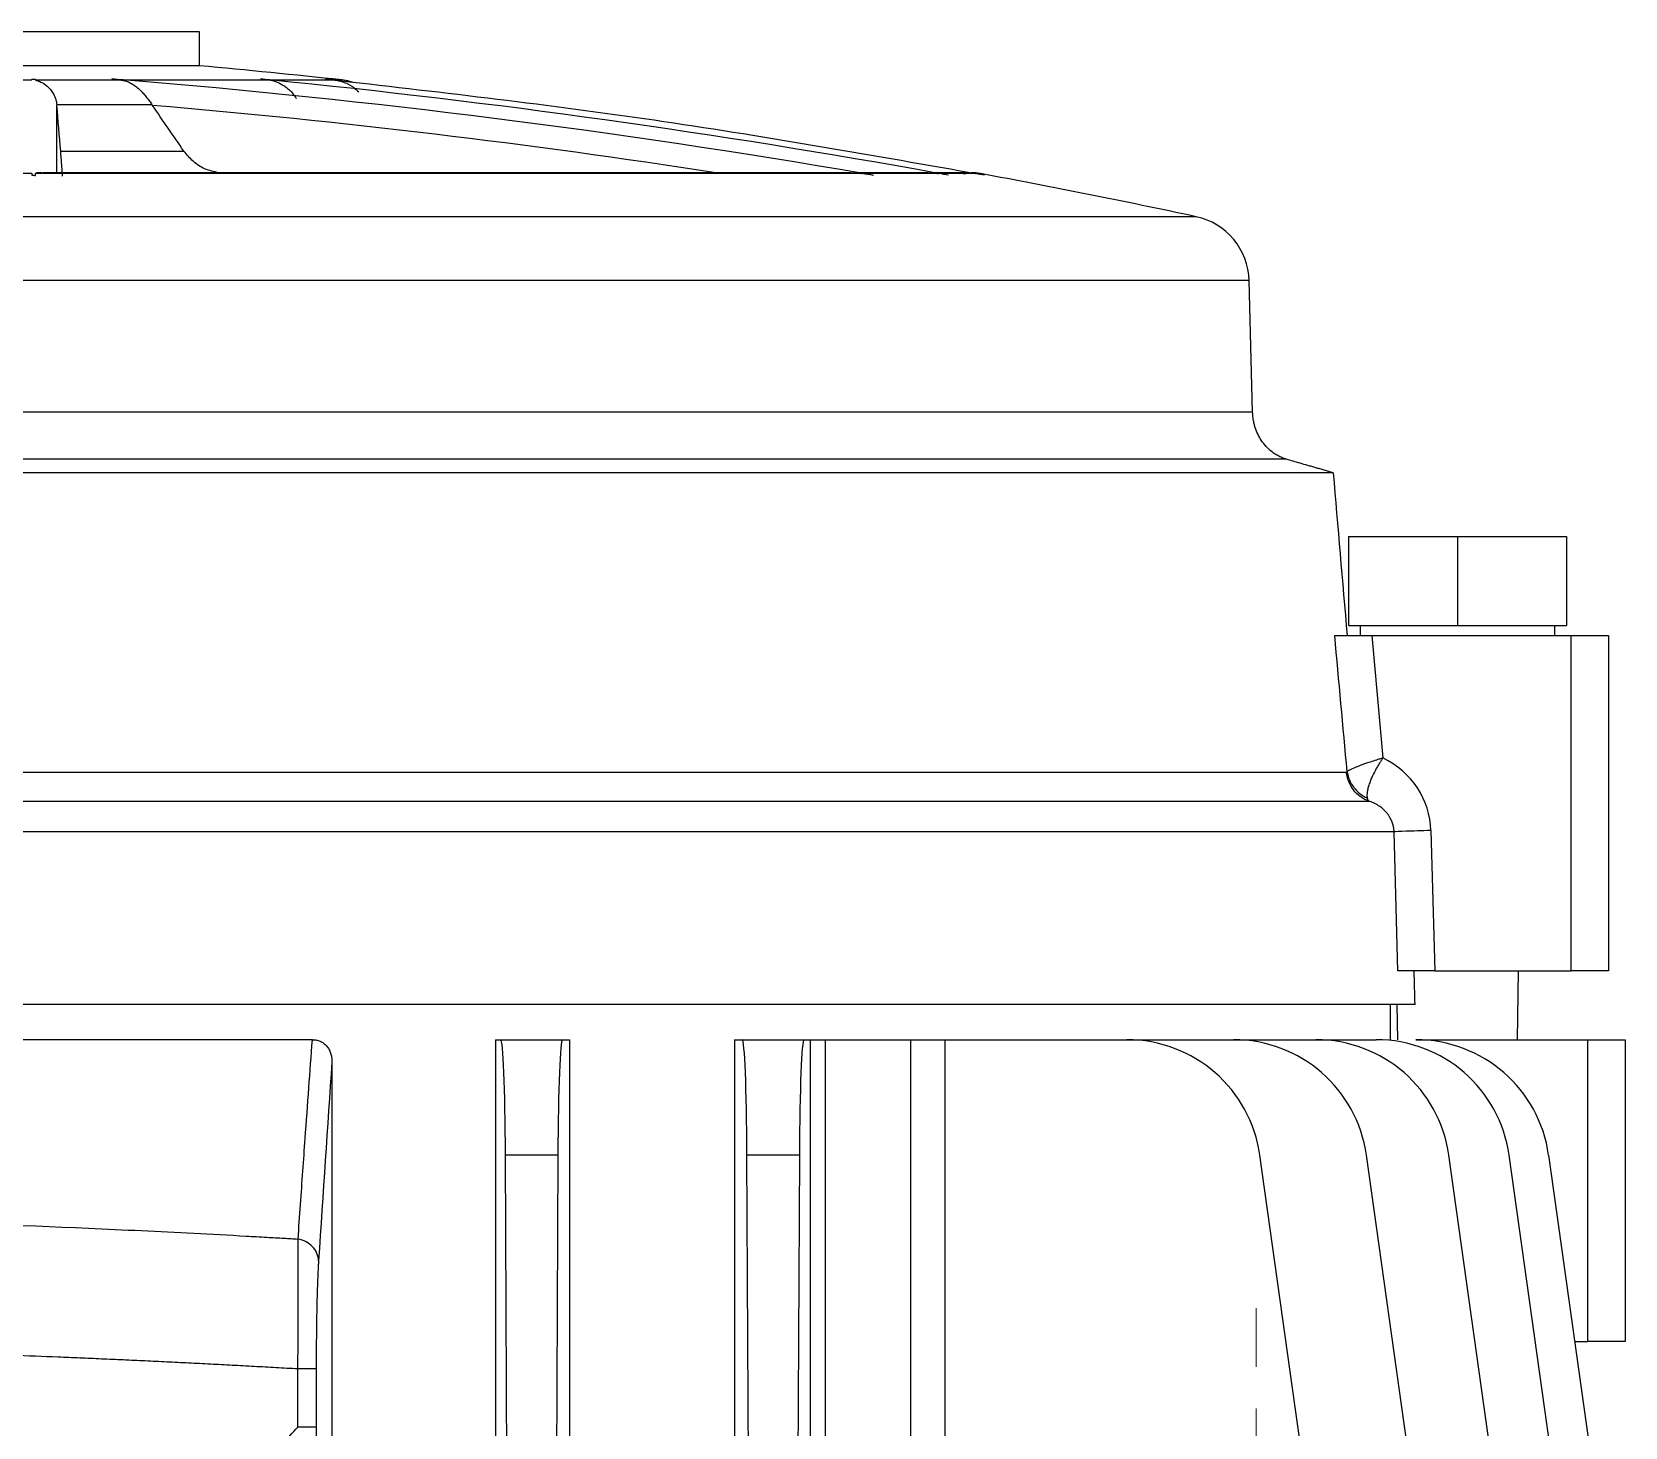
# Model space of a CAD drawing. Header units: millimetres. Extents: x 15 to 1184, y 5 to 836.
# Drawn here: x 364.75 to 412.25, y 273.56 to 315.16 of the extents above; entities that cross this region are included whole.
import ezdxf

# ---------------------------------------------------------------- set-up
doc = ezdxf.new("R2010")
doc.units = ezdxf.units.MM

# ---------------------------------------------------------------- blocks, each defined once
blk = doc.blocks.new('SW_CENTERMARKSYMBOL_1')
at = {"color": 0, "linetype": 'Continuous', "lineweight": 18}
for p, q in [((0, 2.5), (0, 4.25)), ((0, 0), (0, 1.25)), ((-2.5, 0), (-4.25, 0)), ((0, 0), (-1.25, 0)), ((0, 0), (0, -1.25)), ((0, 0), (1.25, 0)), ((2.5, 0), (4.25, 0)), ((0, -2.5), (0, -4.25))]:
    blk.add_line(p, q, dxfattribs=at)

msp = doc.modelspace()

# ---------------------------------------------------------------- linework, layer by layer
at = {"color": 7, "linetype": 'Continuous', "lineweight": 25}
for p, q in [((369.747, 315.162), (324.747, 315.162)), ((369.747, 314.149), (369.747, 315.162)), ((369.747, 314.149), (324.747, 314.149)), ((357.81, 313.73), (364.747, 313.73)), ((364.747, 313.757), (364.747, 313.73)), ((364.852, 313.73), (364.852, 313.749)), ((364.852, 313.73), (367.376, 313.73)), ((367.467, 313.73), (371.814, 313.73)), ((371.841, 313.73), (373.755, 313.73)), ((373.758, 313.73), (373.988, 313.73)), ((368.328, 312.988), (365.492, 312.988)), ((365.494, 310.962), (365.494, 312.97)), ((365.606, 311.603), (369.281, 311.603)), ((364.747, 310.937), (357.81, 310.937)), ((364.747, 310.937), (364.747, 310.889)), ((364.852, 310.881), (364.852, 310.937)), ((389.504, 310.937), (364.852, 310.937)), ((389.116, 310.962), (365.083, 310.962)), ((391.462, 310.962), (389.4, 310.962)), ((391.789, 310.937), (389.547, 310.937)), ((392.595, 310.962), (391.664, 310.962)), ((392.889, 310.937), (391.804, 310.937)), ((393.024, 310.937), (392.89, 310.937)), ((399.456, 309.652), (295.037, 309.652)), ((401.038, 307.748), (293.455, 307.748)), ((401.14, 303.828), (401.038, 307.748)), ((401.14, 303.828), (347.247, 303.828)), ((402.153, 302.418), (350.546, 302.418)), ((403.543, 302.017), (352.042, 302.017)), ((403.997, 300.112), (403.997, 297.462)), ((403.997, 300.112), (407.247, 300.112)), ((407.247, 300.112), (407.247, 297.462)), ((407.247, 300.112), (410.497, 300.112)), ((410.497, 300.112), (410.497, 297.462)), ((403.997, 297.462), (407.247, 297.462)), ((404.347, 297.462), (404.347, 297.162)), ((407.247, 297.462), (410.497, 297.462)), ((410.147, 297.162), (410.147, 297.462)), ((403.588, 297.162), (404.691, 297.162)), ((404.691, 297.162), (405.026, 293.512)), ((404.691, 297.162), (410.635, 297.162)), ((410.635, 287.162), (410.635, 297.162)), ((410.635, 297.162), (411.747, 297.162)), ((411.747, 297.162), (411.747, 287.162)), ((403.943, 293.084), (355.417, 293.084)), ((355.512, 292.228), (404.601, 292.228)), ((405.358, 291.31), (354.917, 291.31)), ((405.471, 287.162), (405.358, 291.31)), ((406.456, 291.349), (406.571, 287.162)), ((406.571, 287.162), (405.471, 287.162)), ((406.571, 287.162), (410.635, 287.162)), ((409.036, 285.112), (409.072, 287.162)), ((411.747, 287.162), (410.635, 287.162)), ((405.982, 286.162), (349.055, 286.162)), ((405.247, 285.112), (405.247, 286.162)), ((405.439, 286.162), (405.457, 285.112)), ((373.11, 285.112), (354.235, 285.112)), ((378.57, 285.112), (378.57, 190.612)), ((378.57, 285.112), (378.727, 285.112)), ((378.727, 285.112), (380.566, 285.112)), ((380.566, 285.112), (380.775, 285.112)), ((380.775, 285.112), (380.775, 190.612)), ((385.693, 285.112), (385.693, 190.612)), ((385.693, 285.112), (385.927, 285.112)), ((385.927, 285.112), (387.766, 285.112)), ((387.766, 285.112), (387.956, 285.112)), ((387.956, 190.612), (387.956, 285.112)), ((387.956, 285.112), (388.394, 285.112)), ((388.394, 285.112), (388.394, 190.612)), ((388.394, 285.112), (390.952, 285.112)), ((390.952, 190.612), (390.952, 285.112)), ((390.952, 285.112), (391.96, 285.112)), ((391.96, 285.112), (391.96, 190.612)), ((391.96, 285.112), (397.395, 285.112)), ((397.395, 285.112), (400.573, 285.112)), ((400.573, 285.112), (403.03, 285.112)), ((403.03, 285.112), (404.827, 285.112)), ((406.005, 285.112), (411.135, 285.112)), ((411.135, 276.112), (411.135, 285.112)), ((411.135, 285.112), (412.247, 285.112)), ((412.247, 285.112), (412.247, 276.112)), ((373.692, 284.455), (373.692, 269.499)), ((378.921, 270.389), (378.866, 281.669)), ((380.428, 281.669), (378.866, 281.669)), ((380.428, 281.669), (380.372, 270.389)), ((386.121, 270.389), (386.066, 281.669)), ((387.628, 281.669), (386.066, 281.669)), ((387.628, 281.669), (387.572, 270.389)), ((402.941, 270.389), (401.356, 281.669)), ((406.119, 270.389), (404.534, 281.669)), ((408.576, 270.389), (406.991, 281.669)), ((410.374, 270.389), (408.788, 281.669)), ((411.552, 270.389), (409.967, 281.669)), ((410.747, 276.112), (411.135, 276.112)), ((412.247, 276.112), (411.135, 276.112)), ((372.678, 273.561), (372.678, 275.295)), ((373.224, 275.295), (373.224, 273.561))]:
    msp.add_line(p, q, dxfattribs=at)
at = {"color": 7, "linetype": 'Continuous', "lineweight": 25, "flags": 128}
for points in [[(374.33, 313.652), (374.162, 313.701), (373.988, 313.73)], [(391.793, 310.939), (391.789, 310.94), (391.786, 310.94), (391.783, 310.941), (391.78, 310.941), (391.777, 310.942), (391.774, 310.942), (391.771, 310.943), (391.768, 310.944)], [(405.982, 286.162), (405.979, 286.287), (405.976, 286.412), (405.973, 286.537), (405.969, 286.662), (405.966, 286.787), (405.963, 286.912), (405.959, 287.037), (405.956, 287.162)]]:
    msp.add_lwpolyline(points, dxfattribs=at)
at = {"color": 7, "linetype": 'Continuous', "lineweight": 25}
for centre, radius, start, end in [((347.247, 65.164), 250, 83.85951, 84.83639), ((347.247, 65.164), 249.379, 85.37024, 85.42707), ((347.247, 65.164), 249.387, 85.34931, 85.42707), ((347.247, 65.164), 249.387, 80.23928, 85.34931), ((347.247, 65.164), 249.779, 84.34932, 84.41308), ((347.247, 65.164), 249.777, 84.3555, 84.41308), ((347.247, 65.164), 249.779, 79.7326, 84.34932), ((347.247, 65.164), 249.975, 83.91193, 83.97103), ((347.247, 65.164), 249.975, 83.91257, 83.97103), ((347.247, 65.164), 248.702, 81.23611, 85.13463), ((347.247, 65.164), 249.379, 80.16882, 80.2442), ((347.247, 65.164), 249.387, 80.16882, 80.23433), ((347.247, 65.164), 249.777, 79.66199, 79.72757), ((347.247, 65.164), 249.779, 79.66199, 79.7242), ((392.75, 309.462), 1.5, 79.449, 90), ((347.247, 65.164), 249.975, 79.41843, 79.47954), ((347.247, 65.164), 249.975, 79.41844, 79.47917), ((347.247, 65.164), 250, 77.94574, 79.44898), ((399.038, 307.696), 2, 1.5, 77.9457), ((397.395, 281.112), 4, 8, 90), ((400.573, 281.112), 4, 8, 90), ((403.03, 281.112), 4, 8, 90), ((404.827, 281.112), 4, 8, 90), ((406.005, 281.112), 4, 8, 90)]:
    msp.add_arc(centre, radius, start, end, dxfattribs=at)
for centre, major_axis, ratio, start_param, end_param in [((364.74, 312.832), (0.346, 0.751), 0.895927, 5.274241, 5.297117), ((369.093, 312.832), (0.889, -0.732), 0.397309, 4.069432, 4.092309), ((405.413, 284.606), (-5.172, 59.485), 0.006211, 1.273198, 1.357566), ((403.831, 291.276), (2.625, 0.093), 0.954601, 6.275537, 7.347622), ((378.727, 281.112), (0, 4), 0.034921, 4.852015, 6.283185), ((380.566, 281.112), (0, 4), 0.034921, 0, 1.43117), ((385.927, 281.112), (0, 4), 0.034921, 4.852015, 6.283185), ((387.766, 281.112), (0, 4), 0.034921, 0, 1.43117), ((358.843, 456.408), (12.256, 195.938), 0.338468, 3.516207, 3.530944)]:
    msp.add_ellipse(centre, major_axis=major_axis, ratio=ratio, start_param=start_param, end_param=end_param, dxfattribs=at)
for points in [[(364.747, 313.757), (364.782, 313.754), (364.817, 313.752), (364.852, 313.749)], [(367.129, 313.749), (367.129, 313.752), (367.13, 313.754), (367.13, 313.757)], [(371.564, 313.754), (371.564, 313.755), (371.564, 313.756), (371.564, 313.757)], [(373.502, 313.757), (373.502, 313.757), (373.502, 313.757), (373.502, 313.757)], [(373.502, 313.757), (373.502, 313.757), (373.502, 313.757), (373.502, 313.757)], [(365.606, 311.603), (365.568, 312.059), (365.531, 312.515), (365.494, 312.97)], [(369.281, 311.603), (368.969, 312.059), (368.655, 312.515), (368.34, 312.97)], [(364.747, 310.889), (364.782, 310.889), (364.817, 310.886), (364.852, 310.881)], [(389.827, 310.881), (389.828, 310.886), (389.828, 310.889), (389.828, 310.889)], [(392.07, 310.886), (392.071, 310.888), (392.071, 310.889), (392.071, 310.889)], [(393.151, 310.888), (393.151, 310.888), (393.151, 310.889), (393.151, 310.889)], [(403.96, 293.103), (403.836, 294.456), (403.712, 295.809), (403.588, 297.162)], [(403.943, 293.084), (403.949, 293.084), (403.955, 293.09), (403.96, 293.103)], [(373.692, 284.455), (373.558, 282.51), (373.425, 280.526), (373.293, 278.519)]]:
    msp.add_open_spline(points, degree=3, dxfattribs=at)
for points, knots in [([(364.852, 313.73), (364.852, 313.729), (364.853, 313.728), (364.857, 313.725), (364.865, 313.722), (364.878, 313.718), (364.9, 313.712), (364.927, 313.703), (364.956, 313.692), (364.995, 313.676), (365.102, 313.626), (365.23, 313.532), (365.347, 313.389), (365.411, 313.279), (365.452, 313.176), (365.479, 313.083), (365.488, 313.019), (365.492, 312.988)], [0, 0, 0, 0, 0.015094, 0.030413, 0.046255, 0.062893, 0.090264, 0.125833, 0.154991, 0.188509, 0.251003, 0.501043, 0.631096, 0.751208, 0.83722, 0.920064, 1, 1, 1, 1]), ([(367.376, 313.73), (367.383, 313.729), (367.397, 313.728), (367.419, 313.725), (367.44, 313.722), (367.465, 313.718), (367.496, 313.712), (367.538, 313.7), (367.594, 313.682), (367.676, 313.646), (367.78, 313.587), (367.891, 313.504), (367.992, 313.41), (368.082, 313.314), (368.168, 313.211), (368.25, 313.102), (368.302, 313.026), (368.328, 312.988)], [0, 0, 0, 0, 0.0151281, 0.0304522, 0.0462723, 0.0628612, 0.0904152, 0.1257716, 0.1797152, 0.2508703, 0.3720545, 0.5012581, 0.6041887, 0.7054987, 0.8052166, 0.9033729, 1, 1, 1, 1]), ([(371.814, 313.73), (371.821, 313.729), (371.851, 313.726), (372.042, 313.691), (372.281, 313.565), (372.523, 313.343), (372.609, 313.211), (372.631, 313.177)], [0, 0, 0, 0, 0.0176003, 0.0752779, 0.5973002, 0.8967932, 1, 1, 1, 1]), ([(373.755, 313.73), (373.759, 313.729), (373.767, 313.728), (373.781, 313.727), (373.803, 313.723), (373.84, 313.717), (373.876, 313.71), (373.9, 313.704), (373.907, 313.703), (373.908, 313.702), (373.958, 313.69), (374.104, 313.644), (374.307, 313.548), (374.443, 313.419), (374.495, 313.37)], [0, 0, 0, 0, 0.011823, 0.023724, 0.047534, 0.095159, 0.165589, 0.183706, 0.188487, 0.190201, 0.190416, 0.380862, 0.761322, 1, 1, 1, 1]), ([(392.717, 310.961), (389.581, 311.514), (383.347, 312.615), (377.057, 313.34), (373.931, 313.701)], [0, 0, 0, 0, 0.502926, 1, 1, 1, 1]), ([(365.659, 310.864), (365.659, 310.867), (365.659, 310.875), (365.658, 310.891), (365.657, 310.911), (365.655, 310.945), (365.652, 310.997), (365.646, 311.079), (365.639, 311.18), (365.631, 311.287), (365.623, 311.394), (365.615, 311.494), (365.609, 311.567), (365.606, 311.603)], [0, 0, 0, 0, 0.062918, 0.125345, 0.187404, 0.249219, 0.375337, 0.498834, 0.625448, 0.748402, 0.834231, 0.917851, 1, 1, 1, 1]), ([(370.324, 310.962), (370.178, 310.993), (369.899, 311.052), (369.542, 311.289), (369.368, 311.498), (369.281, 311.603)], [0, 0, 0, 0, 0.351831, 0.674811, 1, 1, 1, 1]), ([(365.05, 310.958), (365.046, 310.959), (365.018, 310.966), (364.982, 310.962), (364.947, 310.961), (364.92, 310.958), (364.891, 310.953), (364.86, 310.946), (364.854, 310.94), (364.852, 310.937)], [0, 0, 0, 0, 0.064282, 0.38972, 0.483931, 0.53238, 0.766478, 0.888092, 1, 1, 1, 1]), ([(389.058, 310.961), (389.059, 310.961), (389.133, 310.969), (389.242, 310.961), (389.371, 310.954), (389.445, 310.946), (389.485, 310.94), (389.504, 310.937)], [0, 0, 0, 0, 0.00683, 0.503635, 0.752123, 0.881168, 1, 1, 1, 1]), ([(391.438, 310.961), (391.487, 310.961), (391.57, 310.962), (391.669, 310.953), (391.728, 310.946), (391.763, 310.942), (391.781, 310.938), (391.789, 310.937)], [0, 0, 0, 0, 0.430782, 0.715437, 0.85777, 0.939494, 1, 1, 1, 1]), ([(392.519, 310.932), (392.609, 310.947), (392.703, 310.962), (392.82, 310.948), (392.85, 310.944), (392.884, 310.938), (392.889, 310.937)], [0, 0, 0, 0, 0.727862, 0.756681, 0.969734, 1, 1, 1, 1]), ([(402.153, 302.418), (402.13, 302.425), (402.085, 302.439), (402.019, 302.465), (401.954, 302.494), (401.89, 302.527), (401.827, 302.563), (401.766, 302.604), (401.665, 302.679), (401.532, 302.804), (401.395, 302.983), (401.285, 303.182), (401.218, 303.357), (401.176, 303.517), (401.15, 303.662), (401.144, 303.769), (401.14, 303.828)], [0, 0, 0, 0, 0.033128, 0.067138, 0.102034, 0.13782, 0.1745, 0.212079, 0.250559, 0.370115, 0.501436, 0.618156, 0.750195, 0.816423, 0.899692, 1, 1, 1, 1]), ([(403.543, 302.017), (403.498, 302.03), (403.408, 302.056), (403.276, 302.093), (403.149, 302.13), (403.024, 302.166), (402.903, 302.2), (402.746, 302.246), (402.557, 302.3), (402.345, 302.362), (402.217, 302.399), (402.153, 302.418)], [0, 0, 0, 0, 0.083985, 0.167617, 0.250965, 0.3341, 0.417093, 0.500013, 0.667462, 0.833918, 1, 1, 1, 1]), ([(404.601, 292.228), (404.422, 292.291), (404.263, 292.407), (404.031, 292.709), (403.959, 292.894), (403.943, 293.084)], [0, 0, 0, 0, 0.5, 0.5, 1, 1, 1, 1]), ([(405.026, 293.512), (404.993, 293.502), (404.96, 293.492), (404.894, 293.471), (404.862, 293.461), (404.768, 293.432), (404.707, 293.412), (404.532, 293.353), (404.422, 293.314), (404.233, 293.242), (404.152, 293.208), (404.025, 293.148), (403.981, 293.123), (403.96, 293.103)], [0, 0, 0, 0, 0.0625, 0.0625, 0.125, 0.125, 0.25, 0.25, 0.5, 0.5, 0.75, 0.75, 1, 1, 1, 1]), ([(403.96, 293.103), (403.971, 293.02), (403.993, 292.938), (404.025, 292.859), (404.058, 292.781), (404.101, 292.706), (404.153, 292.638), (404.205, 292.569), (404.266, 292.507), (404.334, 292.454), (404.402, 292.4), (404.477, 292.355), (404.557, 292.32)], [0, 0, 0, 0, 0.25, 0.25, 0.25, 0.5, 0.5, 0.5, 0.75, 0.75, 0.75, 1, 1, 1, 1]), ([(405.026, 293.512), (405.01, 293.488), (404.974, 293.435), (404.919, 293.351), (404.86, 293.255), (404.777, 293.109), (404.703, 292.958), (404.637, 292.798), (404.595, 292.67), (404.566, 292.55), (404.552, 292.453), (404.549, 292.377), (404.554, 292.338), (404.557, 292.32)], [0, 0, 0, 0, 0.050378, 0.108932, 0.175723, 0.250826, 0.413491, 0.501564, 0.617587, 0.725594, 0.825432, 0.91695, 1, 1, 1, 1]), ([(404.557, 292.32), (404.559, 292.311), (404.563, 292.293), (404.57, 292.271), (404.579, 292.252), (404.589, 292.237), (404.597, 292.231), (404.601, 292.228)], [0, 0, 0, 0, 0.1943136, 0.3913919, 0.5913122, 0.7941542, 1, 1, 1, 1]), ([(405.358, 291.31), (405.358, 291.317), (405.357, 291.323), (405.357, 291.329), (405.357, 291.336), (405.356, 291.342), (405.356, 291.349), (405.355, 291.355), (405.355, 291.361), (405.354, 291.368), (405.354, 291.374), (405.353, 291.381), (405.352, 291.387), (405.351, 291.393), (405.351, 291.4), (405.35, 291.406), (405.349, 291.413), (405.348, 291.419), (405.347, 291.425), (405.346, 291.432), (405.345, 291.438), (405.344, 291.444), (405.342, 291.451), (405.341, 291.457), (405.34, 291.464), (405.339, 291.47), (405.337, 291.476), (405.336, 291.483), (405.334, 291.489), (405.333, 291.495), (405.331, 291.502), (405.33, 291.508), (405.328, 291.514), (405.326, 291.52), (405.325, 291.527), (405.323, 291.533), (405.321, 291.539), (405.319, 291.546), (405.317, 291.552), (405.315, 291.558), (405.313, 291.564), (405.311, 291.571), (405.309, 291.577), (405.307, 291.583), (405.305, 291.589), (405.302, 291.595), (405.3, 291.602), (405.298, 291.608), (405.295, 291.614), (405.293, 291.62), (405.29, 291.626), (405.288, 291.632), (405.285, 291.638), (405.283, 291.644), (405.28, 291.65), (405.269, 291.675), (405.257, 291.699), (405.245, 291.722), (405.232, 291.745), (405.218, 291.768), (405.203, 291.791), (405.188, 291.814), (405.171, 291.836), (405.155, 291.858), (405.137, 291.88), (405.119, 291.901), (405.1, 291.921), (405.065, 291.958), (405.029, 291.991), (404.992, 292.022), (404.951, 292.055), (404.908, 292.084), (404.864, 292.111), (404.851, 292.119), (404.838, 292.126), (404.825, 292.133), (404.811, 292.141), (404.798, 292.148), (404.784, 292.155), (404.77, 292.162), (404.756, 292.168), (404.741, 292.175), (404.726, 292.181), (404.711, 292.188), (404.696, 292.194), (404.681, 292.2), (404.665, 292.206), (404.649, 292.211), (404.633, 292.217), (404.617, 292.222), (404.601, 292.228)], [0, 0, 0, 0, 0.013505, 0.013505, 0.013505, 0.027036, 0.027036, 0.027036, 0.040596, 0.040596, 0.040596, 0.054193, 0.054193, 0.054193, 0.067829, 0.067829, 0.067829, 0.081511, 0.081511, 0.081511, 0.095243, 0.095243, 0.095243, 0.109031, 0.109031, 0.109031, 0.122878, 0.122878, 0.122878, 0.136791, 0.136791, 0.136791, 0.150772, 0.150772, 0.150772, 0.164828, 0.164828, 0.164828, 0.178963, 0.178963, 0.178963, 0.193181, 0.193181, 0.193181, 0.207486, 0.207486, 0.207486, 0.221883, 0.221883, 0.221883, 0.236376, 0.236376, 0.236376, 0.250969, 0.250969, 0.250969, 0.309794, 0.309794, 0.309794, 0.370942, 0.370942, 0.370942, 0.434616, 0.434616, 0.434616, 0.500993, 0.500993, 0.500993, 0.620007, 0.620007, 0.620007, 0.750117, 0.750117, 0.750117, 0.788351, 0.788351, 0.788351, 0.827944, 0.827944, 0.827944, 0.868901, 0.868901, 0.868901, 0.911226, 0.911226, 0.911226, 0.954925, 0.954925, 0.954925, 1, 1, 1, 1]), ([(406.456, 291.349), (406.172, 291.341), (405.911, 291.333), (405.523, 291.319), (405.396, 291.313), (405.358, 291.31)], [0, 0, 0, 0, 0.5, 0.5, 1, 1, 1, 1]), ([(372.683, 279.169), (372.707, 279.512), (372.755, 280.19), (372.825, 281.189), (372.908, 282.349), (373.003, 283.657), (373.075, 284.634), (373.11, 285.112)], [0, 0, 0, 0, 0.171107, 0.3377716, 0.5000001, 0.7548953, 1, 1, 1, 1]), ([(373.11, 285.112), (373.13, 285.112), (373.17, 285.111), (373.228, 285.102), (373.284, 285.088), (373.357, 285.062), (373.443, 285.013), (373.534, 284.931), (373.593, 284.846), (373.631, 284.77), (373.661, 284.692), (373.687, 284.586), (373.69, 284.499), (373.692, 284.455)], [0, 0, 0, 0, 0.0645, 0.127363, 0.189098, 0.250239, 0.375861, 0.499537, 0.624278, 0.686632, 0.74929, 0.87222, 1, 1, 1, 1]), ([(321.81, 279.169), (321.999, 279.18), (322.384, 279.203), (322.975, 279.236), (323.599, 279.271), (324.249, 279.307), (325.214, 279.357), (326.481, 279.421), (329.623, 279.566), (334.387, 279.743), (340.802, 279.885), (347.247, 279.932), (353.692, 279.885), (360.106, 279.743), (365.399, 279.547), (369.058, 279.37), (370.823, 279.276), (371.717, 279.225), (372.234, 279.195), (372.543, 279.177), (372.683, 279.169)], [0, 0, 0, 0, 0.0114365, 0.0233433, 0.0357194, 0.0491188, 0.062509, 0.0937861, 0.1250173, 0.2500105, 0.3751987, 0.5000019, 0.624814, 0.7499921, 0.8749854, 0.9374913, 0.9687455, 0.9812473, 0.9915123, 1, 1, 1, 1]), ([(372.678, 275.295), (372.678, 275.344), (372.679, 275.443), (372.68, 275.591), (372.681, 275.738), (372.682, 275.885), (372.683, 276.031), (372.684, 276.177), (372.685, 276.321), (372.686, 276.465), (372.687, 276.607), (372.688, 276.748), (372.688, 276.887), (372.689, 277.025), (372.689, 277.16), (372.69, 277.294), (372.69, 277.425), (372.69, 277.681), (372.69, 278.046), (372.689, 278.408), (372.688, 278.67), (372.687, 278.851), (372.685, 279.02), (372.684, 279.119), (372.683, 279.169)], [0, 0, 0, 0, 0.031048, 0.062107, 0.09318, 0.12427, 0.155379, 0.186509, 0.217663, 0.248843, 0.280053, 0.311293, 0.342568, 0.37388, 0.40523, 0.436621, 0.468056, 0.499538, 0.623168, 0.749493, 0.810458, 0.872525, 0.935702, 1, 1, 1, 1]), ([(373.293, 278.519), (373.291, 278.595), (373.275, 278.67), (373.245, 278.741), (373.215, 278.813), (373.172, 278.879), (373.117, 278.938), (373.062, 278.997), (372.995, 279.047), (372.922, 279.086), (372.848, 279.125), (372.767, 279.153), (372.683, 279.169)], [0, 0, 0, 0, 0.25, 0.25, 0.25, 0.5, 0.5, 0.5, 0.75, 0.75, 0.75, 1, 1, 1, 1]), ([(373.293, 278.519), (373.29, 278.48), (373.288, 278.439), (373.285, 278.395), (373.284, 278.373), (373.283, 278.351), (373.281, 278.328), (373.28, 278.305), (373.279, 278.282), (373.278, 278.258), (373.273, 278.162), (373.269, 278.058), (373.264, 277.946), (373.26, 277.834), (373.256, 277.714), (373.253, 277.585), (373.252, 277.553), (373.251, 277.52), (373.25, 277.487), (373.249, 277.454), (373.248, 277.421), (373.247, 277.387), (373.246, 277.32), (373.244, 277.251), (373.242, 277.181), (373.239, 277.041), (373.237, 276.895), (373.234, 276.744), (373.233, 276.668), (373.232, 276.591), (373.231, 276.513), (373.231, 276.473), (373.23, 276.434), (373.23, 276.394), (373.229, 276.355), (373.229, 276.315), (373.228, 276.275), (373.227, 276.116), (373.226, 275.954), (373.225, 275.791), (373.224, 275.628), (373.224, 275.462), (373.224, 275.295)], [0, 0, 0, 0, 0.000494408, 0.000494408, 0.000494408, 0.000741612, 0.000741612, 0.000741612, 0.000988816, 0.000988816, 0.000988816, 0.001977633, 0.001977633, 0.001977633, 0.002966449, 0.002966449, 0.002966449, 0.003213653, 0.003213653, 0.003213653, 0.003460858, 0.003460858, 0.003460858, 0.003955266, 0.003955266, 0.003955266, 0.004944082, 0.004944082, 0.004944082, 0.00543849, 0.00543849, 0.00543849, 0.005685695, 0.005685695, 0.005685695, 0.005932899, 0.005932899, 0.005932899, 0.006921715, 0.006921715, 0.006921715, 0.007910532, 0.007910532, 0.007910532, 0.007910532]), ([(372.678, 275.295), (372.46, 275.308), (372.026, 275.332), (371.374, 275.368), (370.722, 275.403), (370.071, 275.437), (369.42, 275.47), (368.77, 275.502), (368.12, 275.533), (367.472, 275.563), (366.824, 275.592), (366.176, 275.62), (364.841, 275.676), (362.815, 275.752), (358.871, 275.877), (353.684, 275.988), (347.247, 276.035), (340.809, 275.988), (335.47, 275.874), (331.225, 275.737), (328.591, 275.633), (326.491, 275.539), (325.109, 275.473), (323.905, 275.411), (322.868, 275.355), (322.17, 275.315), (321.816, 275.295)], [0, 0, 0, 0, 0.013164, 0.026293, 0.039386, 0.052445, 0.065468, 0.078456, 0.091409, 0.104327, 0.11721, 0.130057, 0.14287, 0.19659, 0.250019, 0.37527, 0.499999, 0.624725, 0.749984, 0.812288, 0.874989, 0.906192, 0.937494, 0.957746, 0.978581, 1, 1, 1, 1]), ([(373.224, 275.295), (373.218, 275.295), (373.161, 275.295), (372.967, 275.295), (372.829, 275.295), (372.678, 275.295)], [0, 0, 0, 0, 0.5, 0.5, 1, 1, 1, 1]), ([(373.224, 273.561), (373.221, 273.561), (373.206, 273.561), (373.179, 273.561), (373.151, 273.561), (373.113, 273.561), (373.064, 273.561), (373.015, 273.561), (372.957, 273.561), (372.891, 273.561), (372.826, 273.561), (372.753, 273.561), (372.678, 273.561)], [0, 0, 0, 0, 0.25, 0.25, 0.25, 0.5, 0.5, 0.5, 0.75, 0.75, 0.75, 1, 1, 1, 1]), ([(373.224, 273.561), (373.224, 273.353), (373.223, 273.148), (373.222, 272.944), (373.221, 272.741), (373.22, 272.539), (373.218, 272.339)], [0, 0, 0, 0, 0.001232922, 0.001232922, 0.001232922, 0.002465845, 0.002465845, 0.002465845, 0.002465845])]:
    msp.add_open_spline(points, degree=3, knots=knots, dxfattribs=at)

# ---------------------------------------------------------------- block references
at = {"color": 7, "linetype": 'Continuous', "lineweight": 0}
msp.add_blockref('SW_CENTERMARKSYMBOL_1', (401.247, 272.862), dxfattribs=at)

doc.saveas('drawing.dxf')
